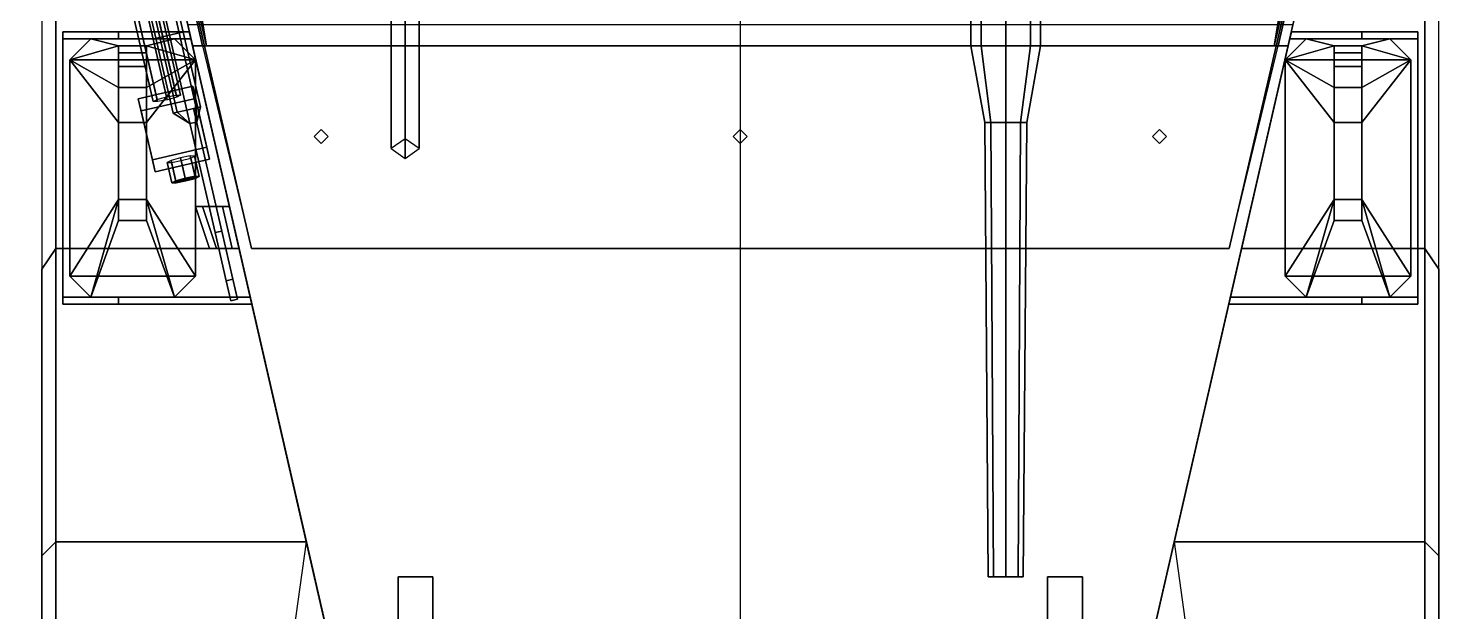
# Model space of a CAD drawing. Header units: millimetres. Extents: x -1.1 to 1.1, y -2.8 to 10.1.
# Drawn here: x -1.019 to 1, y -1.22 to -0.385 of the extents above; entities that cross this region are included whole.
import ezdxf

# ---------------------------------------------------------------- set-up
doc = ezdxf.new("R2010")
doc.units = ezdxf.units.MM
for name, color, linetype in [('cans', 3, 'Continuous'), ('drawing', 9, 'Continuous'), ('fenders', 6, 'Continuous'), ('gun', 1, 'Continuous'), ('internals', 5, 'Continuous'), ('supports', 4, 'Continuous'), ('suspension', 5, 'Continuous'), ('tools', 3, 'Continuous')]:
    doc.layers.add(name, color=color, linetype=linetype)

msp = doc.modelspace()

# ---------------------------------------------------------------- linework, layer by layer
for points in [[(-0.7177, -0.7, 0.51), (-0.6213, -1.12, 0.89), (-0.7911, -0.38, 1.53), (-1, 0.53, 1.85)], [(-0.9707, 0.4024, 1.05), (-0.7177, -0.7, 0.51), (-1, 0.53, 1.85), (-0.9707, 0.4024, 1.05)], [(-0.9518, 0.32, 0.74), (-0.7177, -0.7, 0.51), (-0.9707, 0.4024, 1.05), (-0.9518, 0.32, 0.74)], [(-0.9518, 0.32, 0.51), (-0.7177, -0.7, 0.51), (-0.9518, 0.32, 0.74), (-0.9518, 0.32, 0.51)], [(0.7843, -0.41, 1.53), (0.7177, -0.7, 0.77), (0.8784, 0, 0.77), (0.7911, -0.38, 1.53)], [(-0.7911, -0.38, 1.53), (-0.7843, -0.41, 1.53), (0.7843, -0.41, 1.53), (0.7911, -0.38, 1.53)], [(-0.6213, -1.12, 0.89), (-0.6213, -1.12, 0.89), (-0.7843, -0.41, 1.53), (-0.7911, -0.38, 1.53)], [(-0.7889, -0.39, 1.05), (-0.6993, -0.78, 1.05), (-0.97, -0.78, 1.05), (-0.97, -0.39, 1.05)], [(-0.97, -0.78, 1.05), (-0.97, -0.77, 1.07), (-0.97, -0.4, 1.07), (-0.97, -0.39, 1.05)], [(-0.97, -0.39, 1.05), (-0.97, -0.4, 1.07), (-0.97, -0.4, 1.14), (-0.97, -0.39, 1.14)], [(-0.97, -0.39, 1.14), (-0.97, -0.4, 1.14), (-0.89, -0.4, 1.21), (-0.89, -0.39, 1.21)], [(-0.7889, -0.39, 1.21), (-0.7889, -0.39, 1.05), (-0.97, -0.39, 1.05), (-0.97, -0.39, 1.14)], [(-0.7889, -0.39, 1.21), (-0.7889, -0.39, 1.21), (-0.97, -0.39, 1.14), (-0.89, -0.39, 1.21)], [(-0.97, -0.4, 1.07), (-0.97, -0.77, 1.07), (-0.7014, -0.77, 1.07), (-0.7866, -0.4, 1.07)], [(-0.97, -0.4, 1.14), (-0.97, -0.4, 1.07), (-0.7866, -0.4, 1.07), (-0.7866, -0.4, 1.21)], [(-0.89, -0.4, 1.21), (-0.97, -0.4, 1.14), (-0.7866, -0.4, 1.21)], [(-0.89, -0.39, 1.21), (-0.89, -0.4, 1.21), (-0.7866, -0.4, 1.21), (-0.7889, -0.39, 1.21)], [(0.97, -0.39, 1.05), (0.97, -0.78, 1.05), (0.6993, -0.78, 1.05), (0.7889, -0.39, 1.05)], [(0.7863, -0.4, 1.07), (0.7016, -0.77, 1.07), (0.97, -0.77, 1.07), (0.97, -0.4, 1.07)], [(0.7863, -0.4, 1.07), (0.7863, -0.4, 1.07), (0.97, -0.4, 1.07), (0.97, -0.4, 1.14)], [(0.7866, -0.4, 1.21), (0.7863, -0.4, 1.07), (0.97, -0.4, 1.14), (0.89, -0.4, 1.21)], [(0.89, -0.4, 1.21), (0.89, -0.39, 1.21), (0.7889, -0.39, 1.21), (0.7866, -0.4, 1.21)], [(0.97, -0.39, 1.14), (0.97, -0.39, 1.05), (0.7889, -0.39, 1.05)], [(0.89, -0.39, 1.21), (0.97, -0.39, 1.14), (0.7889, -0.39, 1.05), (0.7889, -0.39, 1.21)], [(0.97, -0.4, 1.14), (0.97, -0.39, 1.14), (0.89, -0.39, 1.21), (0.89, -0.4, 1.21)], [(0.97, -0.77, 1.07), (0.97, -0.78, 1.05), (0.97, -0.39, 1.05), (0.97, -0.4, 1.07)], [(0.97, -0.4, 1.07), (0.97, -0.39, 1.05), (0.97, -0.39, 1.14), (0.97, -0.4, 1.14)], [(-0.6213, -1.12, 0.89), (-0.44, -1.91, 0.89), (-0.44, -1.91, 1.36), (-0.7843, -0.41, 1.53)], [(-0.7843, -0.41, 1.53), (-0.44, -1.91, 1.36), (0.44, -1.91, 1.36), (0.7843, -0.41, 1.53)], [(0.44, -1.91, 1.36), (0.44, -1.91, 0.89), (0.6213, -1.12, 0.89), (0.7843, -0.41, 1.53)], [(0.7843, -0.41, 1.53), (0.6213, -1.12, 0.89), (0.7177, -0.7, 0.77), (0.7843, -0.41, 1.53)], [(-0.78, -0.64, 0.61), (-0.76, -0.7, 0.61), (-0.76, -0.7, 0.83), (-0.78, -0.64, 0.83)], [(-0.77, -0.64, 0.82), (-0.77, -0.64, 0.62), (-0.78, -0.64, 0.61), (-0.78, -0.64, 0.83)], [(-0.76, -0.7, 0.83), (-0.7277, -0.7, 0.83), (-0.7415, -0.64, 0.83), (-0.78, -0.64, 0.83)], [(-0.78, -0.64, 0.83), (-0.7415, -0.64, 0.83), (-0.7315, -0.64, 0.82), (-0.77, -0.64, 0.82)], [(-0.77, -0.64, 0.62), (-0.7315, -0.64, 0.62), (-0.7415, -0.64, 0.61), (-0.78, -0.64, 0.61)], [(-0.7415, -0.64, 0.61), (-0.7277, -0.7, 0.61), (-0.76, -0.7, 0.61), (-0.78, -0.64, 0.61)], [(-0.75, -0.7, 0.82), (-0.75, -0.7, 0.62), (-0.77, -0.64, 0.62), (-0.77, -0.64, 0.82)], [(-0.7315, -0.64, 0.82), (-0.7177, -0.7, 0.82), (-0.75, -0.7, 0.82), (-0.77, -0.64, 0.82)], [(-0.75, -0.7, 0.62), (-0.7177, -0.7, 0.62), (-0.7315, -0.64, 0.62), (-0.77, -0.64, 0.62)], [(-0.7277, -0.7, 0.87), (-0.7177, -0.7, 0.87), (-0.7315, -0.64, 0.87), (-0.7415, -0.64, 0.87)], [(-0.7415, -0.64, 0.87), (-0.7315, -0.64, 0.87), (-0.7315, -0.64, 0.82), (-0.7415, -0.64, 0.83)], [(-0.7415, -0.64, 0.83), (-0.7277, -0.7, 0.83), (-0.7277, -0.7, 0.87), (-0.7415, -0.64, 0.87)], [(-0.7415, -0.64, 0.57), (-0.7277, -0.7, 0.57), (-0.7277, -0.7, 0.61), (-0.7415, -0.64, 0.61)], [(-0.7415, -0.64, 0.61), (-0.7315, -0.64, 0.62), (-0.7315, -0.64, 0.57), (-0.7415, -0.64, 0.57)], [(-0.7315, -0.64, 0.57), (-0.7177, -0.7, 0.57), (-0.7277, -0.7, 0.57), (-0.7415, -0.64, 0.57)], [(-0.76, -0.7, 0.83), (-0.76, -0.7, 0.61), (-0.75, -0.7, 0.62), (-0.75, -0.7, 0.82)], [(-0.75, -0.7, 0.82), (-0.7177, -0.7, 0.82), (-0.7277, -0.7, 0.83), (-0.76, -0.7, 0.83)], [(-0.76, -0.7, 0.61), (-0.7277, -0.7, 0.61), (-0.7177, -0.7, 0.62), (-0.75, -0.7, 0.62)], [(-0.7277, -0.7, 0.83), (-0.7177, -0.7, 0.82), (-0.7177, -0.7, 0.87), (-0.7277, -0.7, 0.87)], [(-0.7277, -0.7, 0.57), (-0.7177, -0.7, 0.57), (-0.7177, -0.7, 0.62), (-0.7277, -0.7, 0.61)], [(0.7177, -0.7, 0.77), (0.6213, -1.12, 0.89), (0.7177, -0.7, 0.51), (0.7177, -0.7, 0.77)], [(-0.97, -0.77, 1.07), (-0.97, -0.78, 1.05), (-0.97, -0.78, 1.14), (-0.97, -0.77, 1.14)], [(-0.7014, -0.77, 1.07), (-0.7014, -0.77, 1.07), (-0.97, -0.77, 1.07), (-0.97, -0.77, 1.14)], [(-0.7016, -0.77, 1.21), (-0.7014, -0.77, 1.07), (-0.97, -0.77, 1.14), (-0.89, -0.77, 1.21)], [(-0.97, -0.77, 1.14), (-0.97, -0.78, 1.14), (-0.89, -0.78, 1.21), (-0.89, -0.77, 1.21)], [(-0.97, -0.78, 1.14), (-0.97, -0.78, 1.05), (-0.6993, -0.78, 1.05)], [(-0.89, -0.78, 1.21), (-0.97, -0.78, 1.14), (-0.6993, -0.78, 1.05), (-0.6993, -0.78, 1.21)], [(-0.89, -0.77, 1.21), (-0.89, -0.78, 1.21), (-0.6993, -0.78, 1.21), (-0.7016, -0.77, 1.21)], [(0.89, -0.78, 1.21), (0.89, -0.77, 1.21), (0.7016, -0.77, 1.21), (0.6993, -0.78, 1.21)], [(0.6993, -0.78, 1.05), (0.6993, -0.78, 1.05), (0.97, -0.78, 1.05), (0.97, -0.78, 1.14)], [(0.6993, -0.78, 1.21), (0.6993, -0.78, 1.05), (0.97, -0.78, 1.14), (0.89, -0.78, 1.21)], [(0.97, -0.77, 1.14), (0.97, -0.77, 1.07), (0.7016, -0.77, 1.07)], [(0.89, -0.77, 1.21), (0.97, -0.77, 1.14), (0.7016, -0.77, 1.07), (0.7016, -0.77, 1.21)], [(0.97, -0.78, 1.14), (0.97, -0.77, 1.14), (0.89, -0.77, 1.21), (0.89, -0.78, 1.21)], [(0.97, -0.78, 1.05), (0.97, -0.77, 1.07), (0.97, -0.77, 1.14), (0.97, -0.78, 1.14)]]:
    msp.add_3dface(points)
at = {"layer": 'cans'}
for points in [[(-0.93, -0.4, 1.07), (-0.96, -0.43, 1.07), (-0.96, -0.43, 1.44), (-0.93, -0.4, 1.44)], [(-0.81, -0.4, 1.07), (-0.78, -0.43, 1.07), (-0.96, -0.43, 1.07), (-0.93, -0.4, 1.07)], [(-0.89, -0.41, 1.51), (-0.93, -0.4, 1.44), (-0.96, -0.43, 1.44), (-0.89, -0.41, 1.51)], [(-0.81, -0.4, 1.44), (-0.81, -0.4, 1.07), (-0.93, -0.4, 1.07), (-0.93, -0.4, 1.44)], [(-0.85, -0.41, 1.51), (-0.81, -0.4, 1.44), (-0.93, -0.4, 1.44), (-0.89, -0.41, 1.51)], [(-0.85, -0.41, 1.51), (-0.78, -0.43, 1.44), (-0.81, -0.4, 1.44), (-0.85, -0.41, 1.51)], [(-0.78, -0.43, 1.44), (-0.78, -0.43, 1.07), (-0.81, -0.4, 1.07), (-0.81, -0.4, 1.44)], [(0.81, -0.4, 1.07), (0.78, -0.43, 1.07), (0.78, -0.43, 1.44), (0.81, -0.4, 1.44)], [(0.93, -0.4, 1.07), (0.96, -0.43, 1.07), (0.78, -0.43, 1.07), (0.81, -0.4, 1.07)], [(0.85, -0.41, 1.51), (0.81, -0.4, 1.44), (0.78, -0.43, 1.44), (0.85, -0.41, 1.51)], [(0.93, -0.4, 1.44), (0.93, -0.4, 1.07), (0.81, -0.4, 1.07), (0.81, -0.4, 1.44)], [(0.89, -0.41, 1.51), (0.93, -0.4, 1.44), (0.81, -0.4, 1.44), (0.85, -0.41, 1.51)], [(0.89, -0.41, 1.51), (0.96, -0.43, 1.44), (0.93, -0.4, 1.44), (0.89, -0.41, 1.51)], [(0.96, -0.43, 1.44), (0.96, -0.43, 1.07), (0.93, -0.4, 1.07), (0.93, -0.4, 1.44)], [(-0.89, -0.47, 1.52), (-0.89, -0.41, 1.51), (-0.96, -0.43, 1.44), (-0.89, -0.47, 1.52)], [(-0.89, -0.41, 1.51), (-0.89, -0.47, 1.52), (-0.89, -0.44, 1.55), (-0.89, -0.42, 1.54)], [(-0.85, -0.42, 1.54), (-0.85, -0.41, 1.51), (-0.89, -0.41, 1.51), (-0.89, -0.42, 1.54)], [(-0.89, -0.42, 1.54), (-0.89, -0.44, 1.55), (-0.85, -0.44, 1.55), (-0.85, -0.42, 1.54)], [(-0.85, -0.44, 1.55), (-0.85, -0.47, 1.52), (-0.85, -0.41, 1.51), (-0.85, -0.42, 1.54)], [(-0.85, -0.47, 1.52), (-0.78, -0.43, 1.44), (-0.85, -0.41, 1.51), (-0.85, -0.47, 1.52)], [(0.85, -0.47, 1.52), (0.85, -0.41, 1.51), (0.78, -0.43, 1.44), (0.85, -0.47, 1.52)], [(0.85, -0.41, 1.51), (0.85, -0.47, 1.52), (0.85, -0.44, 1.55), (0.85, -0.42, 1.54)], [(0.89, -0.42, 1.54), (0.89, -0.41, 1.51), (0.85, -0.41, 1.51), (0.85, -0.42, 1.54)], [(0.85, -0.42, 1.54), (0.85, -0.44, 1.55), (0.89, -0.44, 1.55), (0.89, -0.42, 1.54)], [(0.89, -0.47, 1.52), (0.96, -0.43, 1.44), (0.89, -0.41, 1.51), (0.89, -0.47, 1.52)], [(0.89, -0.44, 1.55), (0.89, -0.47, 1.52), (0.89, -0.41, 1.51), (0.89, -0.42, 1.54)], [(-0.96, -0.43, 1.07), (-0.96, -0.74, 1.07), (-0.96, -0.74, 1.44), (-0.96, -0.43, 1.44)], [(-0.78, -0.43, 1.07), (-0.78, -0.74, 1.07), (-0.96, -0.74, 1.07), (-0.96, -0.43, 1.07)], [(-0.96, -0.43, 1.44), (-0.96, -0.43, 1.44), (-0.89, -0.52, 1.47), (-0.89, -0.47, 1.52)], [(-0.96, -0.43, 1.44), (-0.96, -0.74, 1.44), (-0.89, -0.63, 1.47), (-0.89, -0.52, 1.47)], [(-0.89, -0.47, 1.52), (-0.89, -0.63, 1.52), (-0.89, -0.63, 1.55), (-0.89, -0.44, 1.55)], [(-0.89, -0.44, 1.55), (-0.89, -0.63, 1.55), (-0.85, -0.63, 1.55), (-0.85, -0.44, 1.55)], [(-0.85, -0.47, 1.52), (-0.85, -0.52, 1.47), (-0.78, -0.43, 1.44)], [(-0.85, -0.63, 1.47), (-0.78, -0.74, 1.44), (-0.78, -0.43, 1.44), (-0.85, -0.52, 1.47)], [(-0.85, -0.63, 1.55), (-0.85, -0.63, 1.52), (-0.85, -0.47, 1.52), (-0.85, -0.44, 1.55)], [(-0.78, -0.74, 1.44), (-0.78, -0.74, 1.07), (-0.78, -0.43, 1.07), (-0.78, -0.43, 1.44)], [(0.78, -0.43, 1.07), (0.78, -0.74, 1.07), (0.78, -0.74, 1.44), (0.78, -0.43, 1.44)], [(0.96, -0.43, 1.07), (0.96, -0.74, 1.07), (0.78, -0.74, 1.07), (0.78, -0.43, 1.07)], [(0.78, -0.43, 1.44), (0.78, -0.43, 1.44), (0.85, -0.52, 1.47), (0.85, -0.47, 1.52)], [(0.78, -0.43, 1.44), (0.78, -0.74, 1.44), (0.85, -0.63, 1.47), (0.85, -0.52, 1.47)], [(0.85, -0.47, 1.52), (0.85, -0.63, 1.52), (0.85, -0.63, 1.55), (0.85, -0.44, 1.55)], [(0.85, -0.44, 1.55), (0.85, -0.63, 1.55), (0.89, -0.63, 1.55), (0.89, -0.44, 1.55)], [(0.89, -0.47, 1.52), (0.89, -0.52, 1.47), (0.96, -0.43, 1.44)], [(0.89, -0.63, 1.47), (0.96, -0.74, 1.44), (0.96, -0.43, 1.44), (0.89, -0.52, 1.47)], [(0.89, -0.63, 1.55), (0.89, -0.63, 1.52), (0.89, -0.47, 1.52), (0.89, -0.44, 1.55)], [(0.96, -0.74, 1.44), (0.96, -0.74, 1.07), (0.96, -0.43, 1.07), (0.96, -0.43, 1.44)], [(-0.85, -0.47, 1.52), (-0.85, -0.63, 1.52), (-0.89, -0.63, 1.52), (-0.89, -0.47, 1.52)], [(-0.89, -0.47, 1.52), (-0.89, -0.52, 1.47), (-0.85, -0.52, 1.47), (-0.85, -0.47, 1.52)], [(0.85, -0.47, 1.52), (0.85, -0.52, 1.47), (0.89, -0.52, 1.47), (0.89, -0.47, 1.52)], [(0.89, -0.47, 1.52), (0.89, -0.63, 1.52), (0.85, -0.63, 1.52), (0.85, -0.47, 1.52)], [(-0.89, -0.52, 1.47), (-0.89, -0.63, 1.47), (-0.85, -0.63, 1.47), (-0.85, -0.52, 1.47)], [(0.85, -0.52, 1.47), (0.85, -0.63, 1.47), (0.89, -0.63, 1.47), (0.89, -0.52, 1.47)], [(-0.89, -0.63, 1.47), (-0.96, -0.74, 1.44), (-0.93, -0.77, 1.44), (-0.89, -0.63, 1.47)], [(-0.89, -0.66, 1.49), (-0.89, -0.63, 1.47), (-0.93, -0.77, 1.44), (-0.89, -0.66, 1.49)], [(-0.89, -0.63, 1.55), (-0.89, -0.66, 1.53), (-0.85, -0.66, 1.53), (-0.85, -0.63, 1.55)], [(-0.89, -0.63, 1.52), (-0.89, -0.63, 1.52), (-0.89, -0.66, 1.53), (-0.89, -0.63, 1.55)], [(-0.89, -0.63, 1.52), (-0.89, -0.63, 1.47), (-0.89, -0.66, 1.49), (-0.89, -0.66, 1.53)], [(-0.85, -0.63, 1.52), (-0.85, -0.63, 1.47), (-0.89, -0.63, 1.47), (-0.89, -0.63, 1.52)], [(-0.85, -0.66, 1.53), (-0.85, -0.63, 1.52), (-0.85, -0.63, 1.52), (-0.85, -0.63, 1.55)], [(-0.85, -0.66, 1.49), (-0.85, -0.63, 1.47), (-0.85, -0.63, 1.52), (-0.85, -0.66, 1.53)], [(-0.81, -0.77, 1.44), (-0.78, -0.74, 1.44), (-0.85, -0.63, 1.47)], [(-0.81, -0.77, 1.44), (-0.85, -0.63, 1.47), (-0.85, -0.66, 1.49)], [(0.85, -0.63, 1.47), (0.78, -0.74, 1.44), (0.81, -0.77, 1.44), (0.85, -0.63, 1.47)], [(0.85, -0.66, 1.49), (0.85, -0.63, 1.47), (0.81, -0.77, 1.44), (0.85, -0.66, 1.49)], [(0.85, -0.63, 1.55), (0.85, -0.66, 1.53), (0.89, -0.66, 1.53), (0.89, -0.63, 1.55)], [(0.85, -0.63, 1.52), (0.85, -0.63, 1.52), (0.85, -0.66, 1.53), (0.85, -0.63, 1.55)], [(0.89, -0.63, 1.52), (0.89, -0.63, 1.47), (0.85, -0.63, 1.47), (0.85, -0.63, 1.52)], [(0.85, -0.63, 1.52), (0.85, -0.63, 1.47), (0.85, -0.66, 1.49), (0.85, -0.66, 1.53)], [(0.93, -0.77, 1.44), (0.89, -0.63, 1.47), (0.89, -0.66, 1.49)], [(0.93, -0.77, 1.44), (0.96, -0.74, 1.44), (0.89, -0.63, 1.47)], [(0.89, -0.66, 1.53), (0.89, -0.63, 1.52), (0.89, -0.63, 1.52), (0.89, -0.63, 1.55)], [(0.89, -0.66, 1.49), (0.89, -0.63, 1.47), (0.89, -0.63, 1.52), (0.89, -0.66, 1.53)], [(-0.89, -0.66, 1.49), (-0.93, -0.77, 1.44), (-0.81, -0.77, 1.44), (-0.85, -0.66, 1.49)], [(-0.89, -0.66, 1.53), (-0.89, -0.66, 1.49), (-0.85, -0.66, 1.49), (-0.85, -0.66, 1.53)], [(0.85, -0.66, 1.49), (0.81, -0.77, 1.44), (0.93, -0.77, 1.44), (0.89, -0.66, 1.49)], [(0.85, -0.66, 1.53), (0.85, -0.66, 1.49), (0.89, -0.66, 1.49), (0.89, -0.66, 1.53)], [(-0.96, -0.74, 1.44), (-0.96, -0.74, 1.07), (-0.93, -0.77, 1.07), (-0.93, -0.77, 1.44)], [(-0.93, -0.77, 1.07), (-0.96, -0.74, 1.07), (-0.78, -0.74, 1.07), (-0.81, -0.77, 1.07)], [(-0.81, -0.77, 1.07), (-0.78, -0.74, 1.07), (-0.78, -0.74, 1.44), (-0.81, -0.77, 1.44)], [(0.78, -0.74, 1.44), (0.78, -0.74, 1.07), (0.81, -0.77, 1.07), (0.81, -0.77, 1.44)], [(0.81, -0.77, 1.07), (0.78, -0.74, 1.07), (0.96, -0.74, 1.07), (0.93, -0.77, 1.07)], [(0.93, -0.77, 1.07), (0.96, -0.74, 1.07), (0.96, -0.74, 1.44), (0.93, -0.77, 1.44)], [(-0.93, -0.77, 1.44), (-0.93, -0.77, 1.07), (-0.81, -0.77, 1.07), (-0.81, -0.77, 1.44)], [(0.81, -0.77, 1.44), (0.81, -0.77, 1.07), (0.93, -0.77, 1.07), (0.93, -0.77, 1.44)]]:
    msp.add_3dface(points, dxfattribs=at)
at = {"layer": 'drawing'}
msp.add_xline((0, 2.78, 5.49), (0, -1), dxfattribs=at)
at = {"layer": 'fenders'}
for points in [[(-1, 0.32, 0.5), (-1, -0.73, 0.5), (-0.98, -0.7, 0.51), (-0.98, 0.32, 0.51)], [(-0.98, 0.32, 0.51), (-0.98, -0.7, 0.51), (-0.7177, -0.7, 0.51), (-0.9518, 0.32, 0.51)], [(0.98, 0.32, 0.51), (0.98, -0.7, 0.51), (1, -0.73, 0.5), (1, 0.32, 0.5)], [(0.8784, 0, 0.77), (0.7177, -0.7, 0.77), (0.98, -0.7, 0.77), (0.98, 0, 0.77)], [(0.98, 0, 0.77), (0.98, -0.7, 0.77), (0.98, -0.7, 0.51), (0.98, 0, 0.51)], [(-1, -0.73, 0.5), (-1, -1.14, 0.89), (-0.98, -1.12, 0.89), (-0.98, -0.7, 0.51)], [(-0.98, -0.7, 0.51), (-0.98, -1.12, 0.89), (-0.6213, -1.12, 0.89), (-0.7177, -0.7, 0.51)], [(0.7177, -0.7, 0.51), (0.6213, -1.12, 0.89), (0.98, -1.12, 0.89), (0.98, -0.7, 0.51)], [(0.98, -0.7, 0.77), (0.7177, -0.7, 0.77), (0.7177, -0.7, 0.51), (0.98, -0.7, 0.51)], [(0.98, -0.7, 0.51), (0.98, -1.12, 0.89), (1, -1.14, 0.89), (1, -0.73, 0.5)], [(-1, -1.21, 0.79), (-1, -1.28, 0.89), (-1, -1.14, 0.89), (-1, -0.73, 0.5)], [(-1, -1.17, 0.67), (-1, -1.21, 0.79), (-1, -0.73, 0.5), (-1, -1.06, 0.51)], [(-1, -1.07, 0.4), (-1, -1.06, 0.51), (-1, -0.73, 0.5), (-1, -0.74, 0.4)], [(1, -0.73, 0.5), (1, -1.14, 0.89), (1, -1.28, 0.89), (1, -1.21, 0.79)], [(1, -1.06, 0.51), (1, -0.73, 0.5), (1, -1.21, 0.79), (1, -1.17, 0.67)], [(1, -0.74, 0.4), (1, -0.73, 0.5), (1, -1.06, 0.51), (1, -1.07, 0.4)], [(-1, -1.15, 0.59), (-1, -1.17, 0.67), (-1, -1.06, 0.51), (-1, -1.13, 0.55)], [(-1, -1.09, 0.42), (-1, -1.13, 0.55), (-1, -1.06, 0.51), (-1, -1.07, 0.4)], [(1, -1.13, 0.55), (1, -1.06, 0.51), (1, -1.17, 0.67), (1, -1.15, 0.59)], [(1, -1.07, 0.4), (1, -1.06, 0.51), (1, -1.13, 0.55), (1, -1.09, 0.42)], [(-1, -1.14, 0.89), (-1, -1.41, 1.11), (-0.98, -1.4, 1.13), (-0.98, -1.12, 0.89)], [(-0.98, -1.12, 0.89), (-0.98, -1.4, 1.13), (-0.66, -1.4, 1.13), (-0.6213, -1.12, 0.89)], [(0.6213, -1.12, 0.89), (0.66, -1.4, 1.13), (0.98, -1.4, 1.13), (0.98, -1.12, 0.89)], [(0.98, -1.12, 0.89), (0.98, -1.4, 1.13), (1, -1.41, 1.11), (1, -1.14, 0.89)], [(-1, -1.33, 0.94), (-1, -1.46, 1.03), (-1, -1.41, 1.11), (-1, -1.14, 0.89)], [(-1, -1.28, 0.89), (-1, -1.33, 0.94), (-1, -1.14, 0.89)], [(1, -1.14, 0.89), (1, -1.41, 1.11), (1, -1.46, 1.03), (1, -1.33, 0.94)], [(1, -1.14, 0.89), (1, -1.14, 0.89), (1, -1.33, 0.94), (1, -1.28, 0.89)]]:
    msp.add_3dface(points, dxfattribs=at)
at = {"layer": 'gun'}
for points in [[(0.33, -0.17, 2.57), (0.3446, -0.17, 2.5346), (0.3446, -0.41, 2.5346), (0.33, -0.41, 2.57)], [(0.3446, -0.17, 2.6054), (0.33, -0.17, 2.57), (0.33, -0.41, 2.57), (0.3446, -0.41, 2.6054)], [(0.3446, -0.17, 2.5346), (0.38, -0.17, 2.52), (0.38, -0.41, 2.52), (0.3446, -0.41, 2.5346)], [(0.38, -0.17, 2.62), (0.3446, -0.17, 2.6054), (0.3446, -0.41, 2.6054), (0.38, -0.41, 2.62)], [(0.38, -0.17, 2.52), (0.4154, -0.17, 2.5346), (0.4154, -0.41, 2.5346), (0.38, -0.41, 2.52)], [(0.4154, -0.17, 2.6054), (0.38, -0.17, 2.62), (0.38, -0.41, 2.62), (0.4154, -0.41, 2.6054)], [(0.4154, -0.17, 2.5346), (0.43, -0.17, 2.57), (0.43, -0.41, 2.57), (0.4154, -0.41, 2.5346)], [(0.43, -0.17, 2.57), (0.4154, -0.17, 2.6054), (0.4154, -0.41, 2.6054), (0.43, -0.41, 2.57)], [(0.33, -0.41, 2.57), (0.3446, -0.41, 2.5346), (0.3588, -0.52, 2.5488), (0.35, -0.52, 2.57)], [(0.3446, -0.41, 2.6054), (0.33, -0.41, 2.57), (0.35, -0.52, 2.57), (0.3588, -0.52, 2.5912)], [(0.3446, -0.41, 2.5346), (0.38, -0.41, 2.52), (0.38, -0.52, 2.54), (0.3588, -0.52, 2.5488)], [(0.38, -0.41, 2.62), (0.3446, -0.41, 2.6054), (0.3588, -0.52, 2.5912), (0.38, -0.52, 2.6)], [(0.38, -0.41, 2.52), (0.4154, -0.41, 2.5346), (0.4012, -0.52, 2.5488), (0.38, -0.52, 2.54)], [(0.4154, -0.41, 2.6054), (0.38, -0.41, 2.62), (0.38, -0.52, 2.6), (0.4012, -0.52, 2.5912)], [(0.4154, -0.41, 2.5346), (0.43, -0.41, 2.57), (0.41, -0.52, 2.57), (0.4012, -0.52, 2.5488)], [(0.43, -0.41, 2.57), (0.4154, -0.41, 2.6054), (0.4012, -0.52, 2.5912), (0.41, -0.52, 2.57)], [(0.35, -0.52, 2.57), (0.3588, -0.52, 2.5488), (0.3623, -1.17, 2.5523), (0.355, -1.17, 2.57)], [(0.3588, -0.52, 2.5912), (0.35, -0.52, 2.57), (0.355, -1.17, 2.57), (0.3623, -1.17, 2.5877)], [(0.3588, -0.52, 2.5488), (0.38, -0.52, 2.54), (0.38, -1.17, 2.545), (0.3623, -1.17, 2.5523)], [(0.38, -0.52, 2.6), (0.3588, -0.52, 2.5912), (0.3623, -1.17, 2.5877), (0.38, -1.17, 2.595)], [(0.38, -0.52, 2.54), (0.4012, -0.52, 2.5488), (0.3977, -1.17, 2.5523), (0.38, -1.17, 2.545)], [(0.4012, -0.52, 2.5912), (0.38, -0.52, 2.6), (0.38, -1.17, 2.595), (0.3977, -1.17, 2.5877)], [(0.4012, -0.52, 2.5488), (0.41, -0.52, 2.57), (0.405, -1.17, 2.57), (0.3977, -1.17, 2.5523)], [(0.41, -0.52, 2.57), (0.4012, -0.52, 2.5912), (0.3977, -1.17, 2.5877), (0.405, -1.17, 2.57)], [(0.3977, -1.17, 2.5877), (0.355, -1.17, 2.57), (0.3623, -1.17, 2.5523), (0.405, -1.17, 2.57)], [(0.38, -1.17, 2.595), (0.3623, -1.17, 2.5877), (0.355, -1.17, 2.57), (0.3977, -1.17, 2.5877)], [(0.405, -1.17, 2.57), (0.3623, -1.17, 2.5523), (0.38, -1.17, 2.545), (0.3977, -1.17, 2.5523)]]:
    msp.add_3dface(points, dxfattribs=at)
at = {"layer": 'internals'}
for points in [[(-0.93, 0.29, 0.52), (-0.7, -0.7, 0.52), (0.7, -0.7, 0.52), (0.93, 0.29, 0.52)], [(-0.93, 0.29, 0.52), (-0.77, -0.41, 1.29), (-0.7, -0.7, 1.27), (-0.7, -0.7, 0.52)], [(-0.93, 0.29, 0.52), (-0.93, 0.29, 0.52), (-0.7643, -0.41, 1.52), (-0.77, -0.41, 1.29)], [(-0.93, 0.29, 0.52), (-0.93, 0.29, 0.52), (-0.7711, -0.37, 1.52), (-0.7643, -0.41, 1.52)], [(0.7, -0.7, 0.52), (0.7, -0.7, 1.27), (0.77, -0.41, 1.29), (0.93, 0.29, 0.52)], [(0.77, -0.41, 1.29), (0.7643, -0.41, 1.52), (0.93, 0.29, 0.52)], [(0.7643, -0.41, 1.52), (0.7711, -0.37, 1.52), (0.93, 0.29, 0.52)], [(-0.48, -0.5431, 0.9587), (-0.5, -0.5572, 0.9728), (-0.5, -0.1754, 1.3546), (-0.48, -0.1612, 1.3405)], [(-0.46, -0.5572, 0.9728), (-0.48, -0.5431, 0.9587), (-0.48, -0.1612, 1.3405), (-0.46, -0.1754, 1.3546)], [(-0.5, -0.5572, 0.9728), (-0.48, -0.5713, 0.9869), (-0.48, -0.1895, 1.3688), (-0.5, -0.1754, 1.3546)], [(-0.48, -0.5713, 0.9869), (-0.46, -0.5572, 0.9728), (-0.46, -0.1754, 1.3546), (-0.48, -0.1895, 1.3688)], [(-0.7643, -0.41, 1.52), (-0.7711, -0.37, 1.52), (0.7711, -0.37, 1.52), (0.7643, -0.41, 1.52)], [(-0.77, -0.41, 1.29), (-0.7643, -0.41, 1.52), (0.7643, -0.41, 1.52), (0.77, -0.41, 1.29)], [(-0.7, -0.7, 0.52), (-0.7, -0.7, 1.27), (0.7, -0.7, 1.27), (0.7, -0.7, 0.52)]]:
    msp.add_3dface(points, dxfattribs=at)
at = {"layer": 'supports'}
for points in [[(-0.6, -0.53, 1.51), (-0.61, -0.54, 1.51), (-0.61, -0.54, 1.82), (-0.6, -0.53, 1.82)], [(-0.61, -0.54, 1.51), (-0.6, -0.55, 1.51), (-0.6, -0.55, 1.82), (-0.61, -0.54, 1.82)], [(-0.59, -0.54, 1.51), (-0.6, -0.53, 1.51), (-0.6, -0.53, 1.82), (-0.59, -0.54, 1.82)], [(-0.6, -0.55, 1.51), (-0.59, -0.54, 1.51), (-0.59, -0.54, 1.82), (-0.6, -0.55, 1.82)], [(0, -0.53, 1.51), (-0.01, -0.54, 1.51), (-0.01, -0.54, 1.82), (0, -0.53, 1.82)], [(-0.01, -0.54, 1.51), (0, -0.55, 1.51), (0, -0.55, 1.82), (-0.01, -0.54, 1.82)], [(0.01, -0.54, 1.51), (0, -0.53, 1.51), (0, -0.53, 1.82), (0.01, -0.54, 1.82)], [(0, -0.55, 1.51), (0.01, -0.54, 1.51), (0.01, -0.54, 1.82), (0, -0.55, 1.82)], [(0.6, -0.53, 1.51), (0.59, -0.54, 1.51), (0.59, -0.54, 1.82), (0.6, -0.53, 1.82)], [(0.59, -0.54, 1.51), (0.6, -0.55, 1.51), (0.6, -0.55, 1.82), (0.59, -0.54, 1.82)], [(0.61, -0.54, 1.51), (0.6, -0.53, 1.51), (0.6, -0.53, 1.82), (0.61, -0.54, 1.82)], [(0.6, -0.55, 1.51), (0.61, -0.54, 1.51), (0.61, -0.54, 1.82), (0.6, -0.55, 1.82)]]:
    msp.add_3dface(points, dxfattribs=at)
at = {"layer": 'suspension'}
for points in [[(-0.49, -1.17, 0.77), (-0.49, -2.34, 0.77), (-0.49, -2.32, 0.89), (-0.49, -1.17, 0.89)], [(-0.44, -1.17, 0.77), (-0.44, -2.34, 0.77), (-0.49, -2.34, 0.77), (-0.49, -1.17, 0.77)], [(-0.49, -1.17, 0.89), (-0.49, -2.32, 0.89), (-0.44, -2.32, 0.89), (-0.44, -1.17, 0.89)], [(-0.44, -1.17, 0.89), (-0.44, -1.17, 0.77), (-0.49, -1.17, 0.77), (-0.49, -1.17, 0.89)], [(-0.44, -2.32, 0.89), (-0.44, -2.34, 0.77), (-0.44, -1.17, 0.77), (-0.44, -1.17, 0.89)], [(0.44, -1.17, 0.77), (0.44, -2.34, 0.77), (0.44, -2.32, 0.89), (0.44, -1.17, 0.89)], [(0.49, -1.17, 0.89), (0.49, -1.17, 0.77), (0.44, -1.17, 0.77), (0.44, -1.17, 0.89)], [(0.49, -1.17, 0.77), (0.49, -2.34, 0.77), (0.44, -2.34, 0.77), (0.44, -1.17, 0.77)], [(0.44, -1.17, 0.89), (0.44, -2.32, 0.89), (0.49, -2.32, 0.89), (0.49, -1.17, 0.89)], [(0.49, -2.32, 0.89), (0.49, -2.34, 0.77), (0.49, -1.17, 0.77), (0.49, -1.17, 0.89)]]:
    msp.add_3dface(points, dxfattribs=at)
at = {"layer": 'tools'}
for points in [[(-1.0141, 0.2883, 0.8441), (-1.0195, 0.2855, 0.83), (-0.8405, -0.4897, 0.9136), (-0.8351, -0.487, 0.9277)], [(-1.0195, 0.2855, 0.83), (-1.0134, 0.2854, 0.8159), (-0.8345, -0.4898, 0.8996), (-0.8405, -0.4897, 0.9136)], [(-1.0005, 0.292, 0.8499), (-1.0141, 0.2883, 0.8441), (-0.8351, -0.487, 0.9277), (-0.8215, -0.4832, 0.9335)], [(-1.0134, 0.2854, 0.8159), (-0.9995, 0.288, 0.8101), (-0.8206, -0.4873, 0.8937), (-0.8345, -0.4898, 0.8996)], [(-0.9866, 0.2946, 0.8441), (-1.0005, 0.292, 0.8499), (-0.8215, -0.4832, 0.9335), (-0.8076, -0.4806, 0.9277)], [(-0.9995, 0.288, 0.8101), (-0.9859, 0.2917, 0.8159), (-0.8069, -0.4835, 0.8996), (-0.8206, -0.4873, 0.8937)], [(-0.9805, 0.2945, 0.83), (-0.9866, 0.2946, 0.8441), (-0.8076, -0.4806, 0.9277), (-0.8015, -0.4807, 0.9136)], [(-0.9859, 0.2917, 0.8159), (-0.9805, 0.2945, 0.83), (-0.8015, -0.4807, 0.9136), (-0.8069, -0.4835, 0.8996)], [(-0.899, 0.0481, 0.72), (-0.9029, 0.0387, 0.7341), (-0.8035, -0.3917, 0.7341), (-0.7978, -0.3904, 0.72)], [(-0.9029, 0.0387, 0.7059), (-0.899, 0.0481, 0.72), (-0.7978, -0.3904, 0.72), (-0.8035, -0.3917, 0.7059)], [(-0.9304, 0.0323, 0.7341), (-0.938, 0.0391, 0.72), (-0.8368, -0.3994, 0.72), (-0.8311, -0.3981, 0.7341)], [(-0.938, 0.0391, 0.72), (-0.9304, 0.0323, 0.7059), (-0.8311, -0.3981, 0.7059), (-0.8368, -0.3994, 0.72)], [(-0.9159, 0.0322, 0.74), (-0.9304, 0.0323, 0.7341), (-0.8311, -0.3981, 0.7341), (-0.8173, -0.3949, 0.74)], [(-0.9304, 0.0323, 0.7059), (-0.9159, 0.0322, 0.7), (-0.8173, -0.3949, 0.7), (-0.8311, -0.3981, 0.7059)], [(-0.9029, 0.0387, 0.7341), (-0.9159, 0.0322, 0.74), (-0.8173, -0.3949, 0.74), (-0.8035, -0.3917, 0.7341)], [(-0.9159, 0.0322, 0.7), (-0.9029, 0.0387, 0.7059), (-0.8035, -0.3917, 0.7059), (-0.8173, -0.3949, 0.7)], [(-0.8311, -0.3981, 0.7341), (-0.8368, -0.3994, 0.72), (-0.812, -0.5066, 0.72), (-0.8063, -0.5052, 0.7341)], [(-0.8368, -0.3994, 0.72), (-0.8311, -0.3981, 0.7059), (-0.8063, -0.5052, 0.7059), (-0.812, -0.5066, 0.72)], [(-0.8173, -0.3949, 0.74), (-0.8311, -0.3981, 0.7341), (-0.8063, -0.5052, 0.7341), (-0.7925, -0.5021, 0.74)], [(-0.8311, -0.3981, 0.7059), (-0.8173, -0.3949, 0.7), (-0.7925, -0.5021, 0.7), (-0.8063, -0.5052, 0.7059)], [(-0.8035, -0.3917, 0.7341), (-0.8173, -0.3949, 0.74), (-0.7925, -0.5021, 0.74), (-0.7788, -0.4989, 0.7341)], [(-0.8173, -0.3949, 0.7), (-0.8035, -0.3917, 0.7059), (-0.7788, -0.4989, 0.7059), (-0.7925, -0.5021, 0.7)], [(-0.7978, -0.3904, 0.72), (-0.8035, -0.3917, 0.7341), (-0.7788, -0.4989, 0.7341), (-0.773, -0.4976, 0.72)], [(-0.8035, -0.3917, 0.7059), (-0.7978, -0.3904, 0.72), (-0.773, -0.4976, 0.72), (-0.7788, -0.4989, 0.7059)], [(-0.7839, -0.4681, 0.9932), (-0.7799, -0.4854, 0.8241), (-0.8579, -0.5034, 0.8241), (-0.8619, -0.4861, 0.9932)], [(-0.8619, -0.4861, 0.9932), (-0.8417, -0.5733, 1.0026), (-0.7638, -0.5553, 1.0026), (-0.7839, -0.4681, 0.9932)], [(-0.7638, -0.5553, 1.0026), (-0.7598, -0.5726, 0.8335), (-0.7799, -0.4854, 0.8241), (-0.7839, -0.4681, 0.9932)], [(-0.8579, -0.5034, 0.8241), (-0.8377, -0.5906, 0.8335), (-0.8417, -0.5733, 1.0026), (-0.8619, -0.4861, 0.9932)], [(-0.7799, -0.4854, 0.8241), (-0.7598, -0.5726, 0.8335), (-0.8377, -0.5906, 0.8335), (-0.8579, -0.5034, 0.8241)], [(-0.7925, -0.5021, 0.74), (-0.8063, -0.5052, 0.7341), (-0.788, -0.5215, 0.7341), (-0.788, -0.5215, 0.74)], [(-0.8063, -0.5052, 0.7059), (-0.7925, -0.5021, 0.7), (-0.788, -0.5215, 0.7), (-0.788, -0.5215, 0.7059)], [(-0.7788, -0.4989, 0.7341), (-0.7925, -0.5021, 0.74), (-0.788, -0.5215, 0.74), (-0.7783, -0.5193, 0.7341)], [(-0.7925, -0.5021, 0.7), (-0.7788, -0.4989, 0.7059), (-0.7783, -0.5193, 0.7059), (-0.788, -0.5215, 0.7)], [(-0.7828, -0.4998, 0.82), (-0.7828, -0.4998, 0.62), (-0.7925, -0.5021, 0.62), (-0.7925, -0.5021, 0.82)], [(-0.7828, -0.4998, 0.62), (-0.7423, -0.6752, 0.62), (-0.752, -0.6774, 0.62), (-0.7925, -0.5021, 0.62)], [(-0.7925, -0.5021, 0.82), (-0.752, -0.6774, 0.82), (-0.7423, -0.6752, 0.82), (-0.7828, -0.4998, 0.82)], [(-0.7925, -0.5021, 0.62), (-0.752, -0.6774, 0.62), (-0.752, -0.6774, 0.82), (-0.7925, -0.5021, 0.82)], [(-0.7423, -0.6752, 0.82), (-0.7423, -0.6752, 0.62), (-0.7828, -0.4998, 0.62), (-0.7828, -0.4998, 0.82)], [(-0.773, -0.4976, 0.72), (-0.7788, -0.4989, 0.7341), (-0.7783, -0.5193, 0.7341), (-0.7783, -0.5193, 0.72)], [(-0.7788, -0.4989, 0.7059), (-0.773, -0.4976, 0.72), (-0.7783, -0.5193, 0.72), (-0.7783, -0.5193, 0.7059)], [(-0.8063, -0.5052, 0.7341), (-0.812, -0.5066, 0.72), (-0.788, -0.5215, 0.72), (-0.788, -0.5215, 0.7341)], [(-0.812, -0.5066, 0.72), (-0.8063, -0.5052, 0.7059), (-0.788, -0.5215, 0.7059), (-0.788, -0.5215, 0.72)], [(-0.8417, -0.5733, 1.0026), (-0.8377, -0.5906, 0.8335), (-0.7598, -0.5726, 0.8335), (-0.7638, -0.5553, 1.0026)], [(-0.815, -0.5742, 0.9371), (-0.8204, -0.5769, 0.923), (-0.8137, -0.606, 0.9262), (-0.8083, -0.6033, 0.9402)], [(-0.8204, -0.5769, 0.923), (-0.8143, -0.5771, 0.909), (-0.8076, -0.6061, 0.9121), (-0.8137, -0.606, 0.9262)], [(-0.8014, -0.5704, 0.9429), (-0.815, -0.5742, 0.9371), (-0.8083, -0.6033, 0.9402), (-0.7946, -0.5995, 0.9461)], [(-0.8143, -0.5771, 0.909), (-0.8004, -0.5745, 0.9031), (-0.7937, -0.6035, 0.9063), (-0.8076, -0.6061, 0.9121)], [(-0.7874, -0.5678, 0.9371), (-0.8014, -0.5704, 0.9429), (-0.7946, -0.5995, 0.9461), (-0.7807, -0.5969, 0.9402)], [(-0.8004, -0.5745, 0.9031), (-0.7868, -0.5707, 0.909), (-0.7801, -0.5998, 0.9121), (-0.7937, -0.6035, 0.9063)], [(-0.7814, -0.5679, 0.923), (-0.7874, -0.5678, 0.9371), (-0.7807, -0.5969, 0.9402), (-0.7747, -0.597, 0.9262)], [(-0.7868, -0.5707, 0.909), (-0.7814, -0.5679, 0.923), (-0.7747, -0.597, 0.9262), (-0.7801, -0.5998, 0.9121)], [(-0.7946, -0.5995, 0.9461), (-0.8083, -0.6033, 0.9402), (-0.8137, -0.606, 0.9262), (-0.7807, -0.5969, 0.9402)], [(-0.7807, -0.5969, 0.9402), (-0.8137, -0.606, 0.9262), (-0.8076, -0.6061, 0.9121), (-0.7747, -0.597, 0.9262)], [(-0.7747, -0.597, 0.9262), (-0.8076, -0.6061, 0.9121), (-0.7937, -0.6035, 0.9063), (-0.7801, -0.5998, 0.9121)], [(-0.7264, -0.7441, 0.7907), (-0.7423, -0.6752, 0.82), (-0.752, -0.6774, 0.82), (-0.7361, -0.7463, 0.7907)], [(-0.7423, -0.6752, 0.62), (-0.7264, -0.7441, 0.6493), (-0.7361, -0.7463, 0.6493), (-0.752, -0.6774, 0.62)], [(-0.752, -0.6774, 0.62), (-0.7361, -0.7463, 0.6493), (-0.7361, -0.7463, 0.7907), (-0.752, -0.6774, 0.82)], [(-0.7264, -0.7441, 0.7907), (-0.7264, -0.7441, 0.6493), (-0.7423, -0.6752, 0.62), (-0.7423, -0.6752, 0.82)], [(-0.7198, -0.7726, 0.72), (-0.7264, -0.7441, 0.7907), (-0.7361, -0.7463, 0.7907), (-0.7295, -0.7749, 0.72)], [(-0.7264, -0.7441, 0.6493), (-0.7198, -0.7726, 0.72), (-0.7295, -0.7749, 0.72), (-0.7361, -0.7463, 0.6493)], [(-0.7361, -0.7463, 0.6493), (-0.7295, -0.7749, 0.72), (-0.7295, -0.7749, 0.72), (-0.7361, -0.7463, 0.7907)], [(-0.7198, -0.7726, 0.72), (-0.7198, -0.7726, 0.72), (-0.7264, -0.7441, 0.6493), (-0.7264, -0.7441, 0.7907)]]:
    msp.add_3dface(points, dxfattribs=at)

doc.saveas('drawing.dxf')
